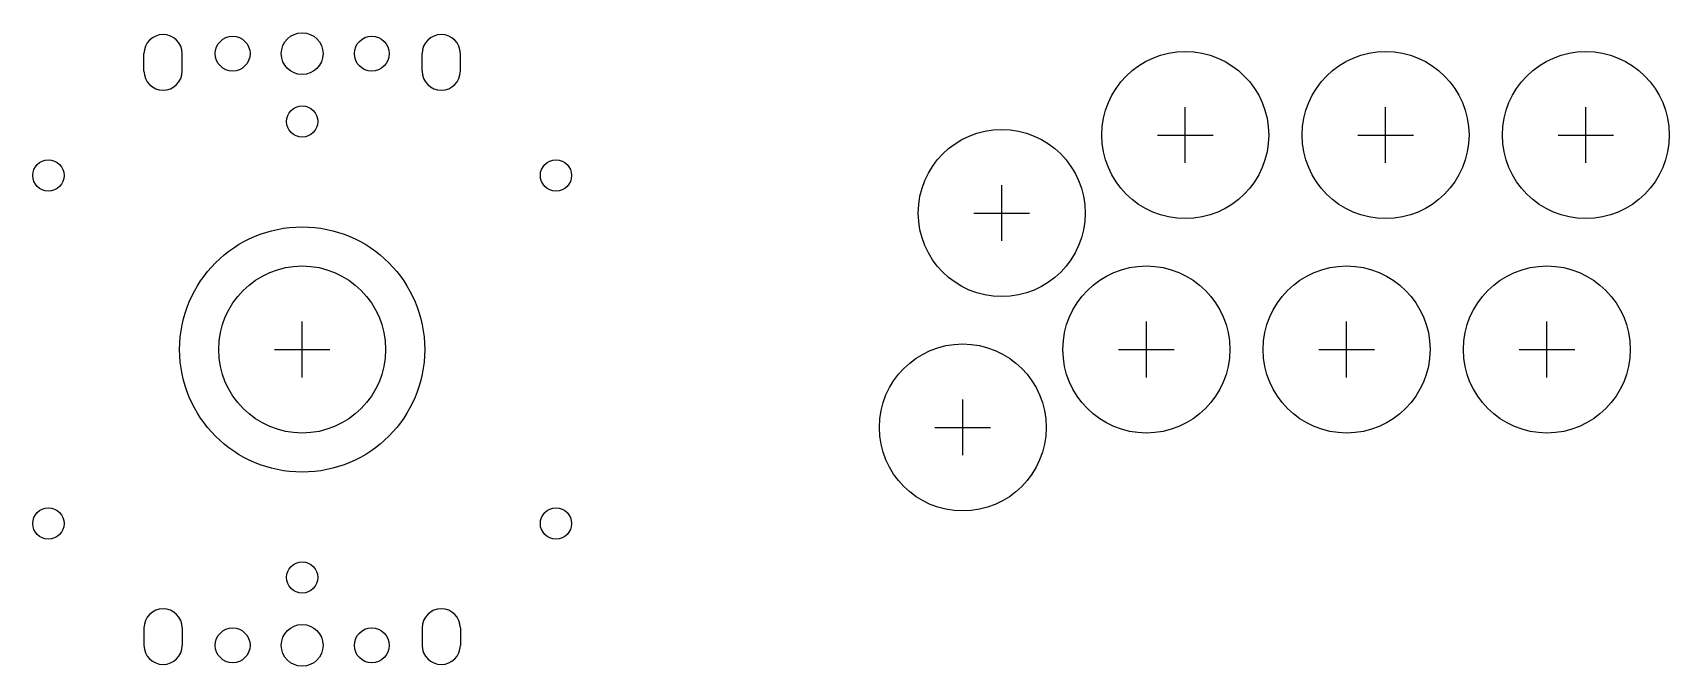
# Model space of a CAD drawing. Header units: millimetres. Extents: x -39 to 197, y -46 to 46.
import ezdxf

# ---------------------------------------------------------------- set-up
doc = ezdxf.new("R2010")
doc.units = ezdxf.units.MM
for name, color, linetype in [('BUTTONS', 1, 'Continuous'), ('GL_PLATE_HOLES', 2, 'Continuous'), ('JOYSTICK_BORE_24', 5, 'Continuous'), ('JOYSTICK_BORE_35.25', 3, 'Continuous'), ('REFERENCE', 8, 'Continuous')]:
    doc.layers.add(name, color=color, linetype=linetype)

msp = doc.modelspace()

# ---------------------------------------------------------------- linework, layer by layer
at = {"layer": 'BUTTONS'}
for centre in [(127, 30.8), (155.8, 30.8), (184.6, 30.8), (100.6, 19.6), (121.4, 0), (150.2, 0), (179, 0), (95, -11.2)]:
    msp.add_circle(centre, 12, dxfattribs=at)
at = {"layer": 'GL_PLATE_HOLES'}
for p, q in [((-22.75, 40), (-22.75, 42.5)), ((-17.25, 40), (-17.25, 42.5)), ((17.25, 40), (17.25, 42.5)), ((22.75, 40), (22.75, 42.5)), ((-22.75, -40), (-22.75, -42.5)), ((-17.25, -40), (-17.25, -42.5)), ((17.25, -40), (17.25, -42.5)), ((22.75, -40), (22.75, -42.5))]:
    msp.add_line(p, q, dxfattribs=at)
for centre, radius in [((-10, 42.5), 2.5), ((0, 42.5), 3), ((10, 42.5), 2.5), ((0, 32.75), 2.25), ((-36.5, 25), 2.25), ((36.5, 25), 2.25), ((-36.5, -25), 2.25), ((36.5, -25), 2.25), ((0, -32.75), 2.25), ((-10, -42.5), 2.5), ((0, -42.5), 3), ((10, -42.5), 2.5)]:
    msp.add_circle(centre, radius, dxfattribs=at)
for centre, start, end in [((-20, 42.5), 0, 180), ((20, 42.5), 0, 180), ((-20, 40), 180, 360), ((20, 40), 180, 360), ((-20, -40), 0, 180), ((20, -40), 0, 180), ((-20, -42.5), -180, 0), ((20, -42.5), -180, 0)]:
    msp.add_arc(centre, 2.75, start, end, dxfattribs=at)
at = {"layer": 'JOYSTICK_BORE_24'}
msp.add_circle((0, 0), 12, dxfattribs=at)
at = {"layer": 'JOYSTICK_BORE_35.25'}
msp.add_circle((0, 0), 17.62, dxfattribs=at)
at = {"layer": 'REFERENCE'}
for p, q in [((127, 26.8), (127, 34.8)), ((155.8, 26.8), (155.8, 34.8)), ((184.6, 26.8), (184.6, 34.8)), ((123, 30.8), (131, 30.8)), ((151.8, 30.8), (159.8, 30.8)), ((180.6, 30.8), (188.6, 30.8)), ((100.6, 15.6), (100.6, 23.6)), ((96.6, 19.6), (104.6, 19.6)), ((0, -4), (0, 4)), ((121.4, -4), (121.4, 4)), ((150.2, -4), (150.2, 4)), ((179, -4), (179, 4)), ((-4, 0), (4, 0)), ((117.4, 0), (125.4, 0)), ((146.2, 0), (154.2, 0)), ((175, 0), (183, 0)), ((95, -15.2), (95, -7.2)), ((91, -11.2), (99, -11.2))]:
    msp.add_line(p, q, dxfattribs=at)

doc.saveas('drawing.dxf')
